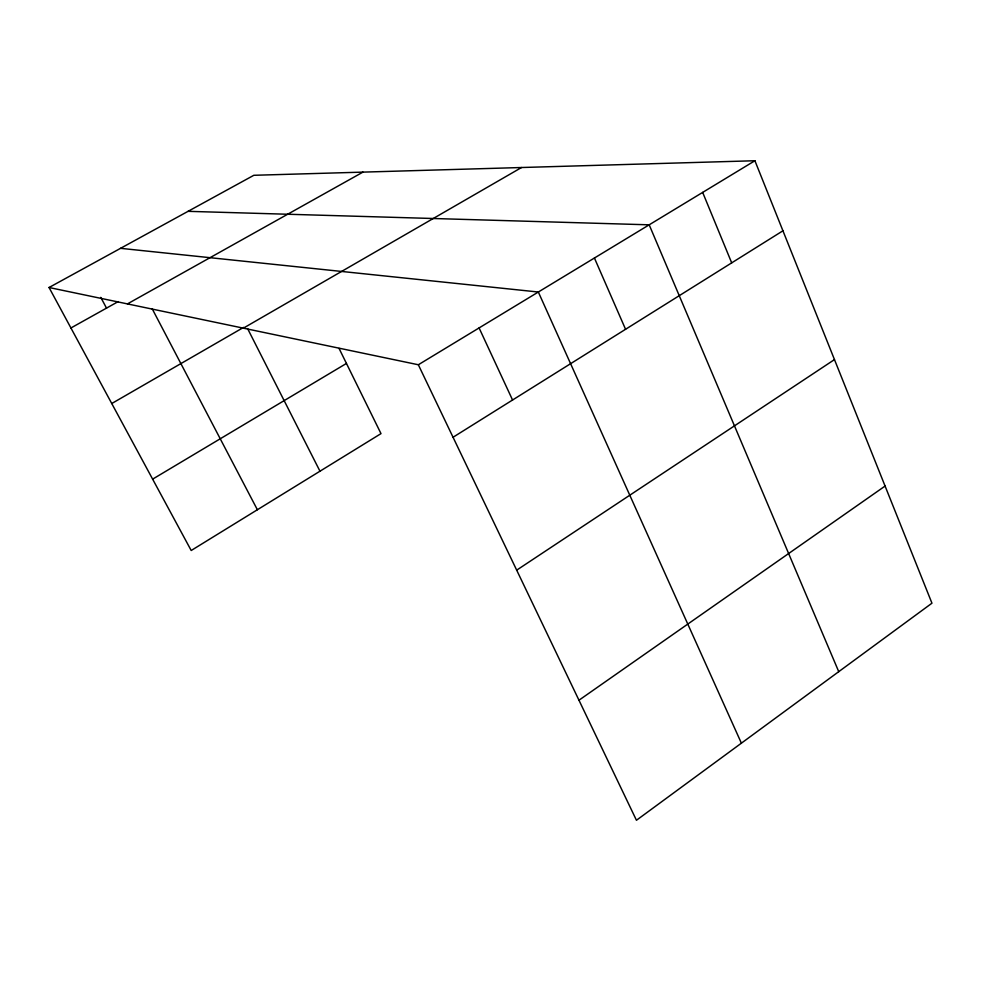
<?xml version="1.0" encoding="UTF-8"?>
<svg xmlns="http://www.w3.org/2000/svg" width="981" height="981" viewBox="0 0 981 981"><rect width="100%" height="100%" fill="white"/><g stroke="black" fill="none" stroke-linecap="round" stroke-linejoin="round"><path stroke-width="1.47" d="M578.974 700.213L885.083 486.061M516.693 570.157L834.475 359.586M453.05 437.256L782.936 230.793M418.335 364.76L754.904 160.737L931.95 603.192L636.448 820.263L418.335 364.76L49.05 287.507L191.197 550.5L380.996 433.627L339.046 348.402M152.631 479.145L346.452 363.436M111.748 403.522L243.619 327.384M243.374 328.157L521.536 167.518M127.432 303.902L362.921 172.129M70.926 327.985L118.198 301.596M49.05 287.507L253.834 175.292L754.904 160.737M188.082 211.332L649.189 224.821L838.743 671.666M120.553 248.328L538.336 292.019L741.391 743.181M100.785 297.366L106.512 308.12M152.19 308.782L257.378 509.74M247.58 328.574L319.965 471.199M479.096 327.936L512.56 400.015M594.425 258.015L625.559 329.285M702.666 192.399L731.691 262.859"/></g></svg>
